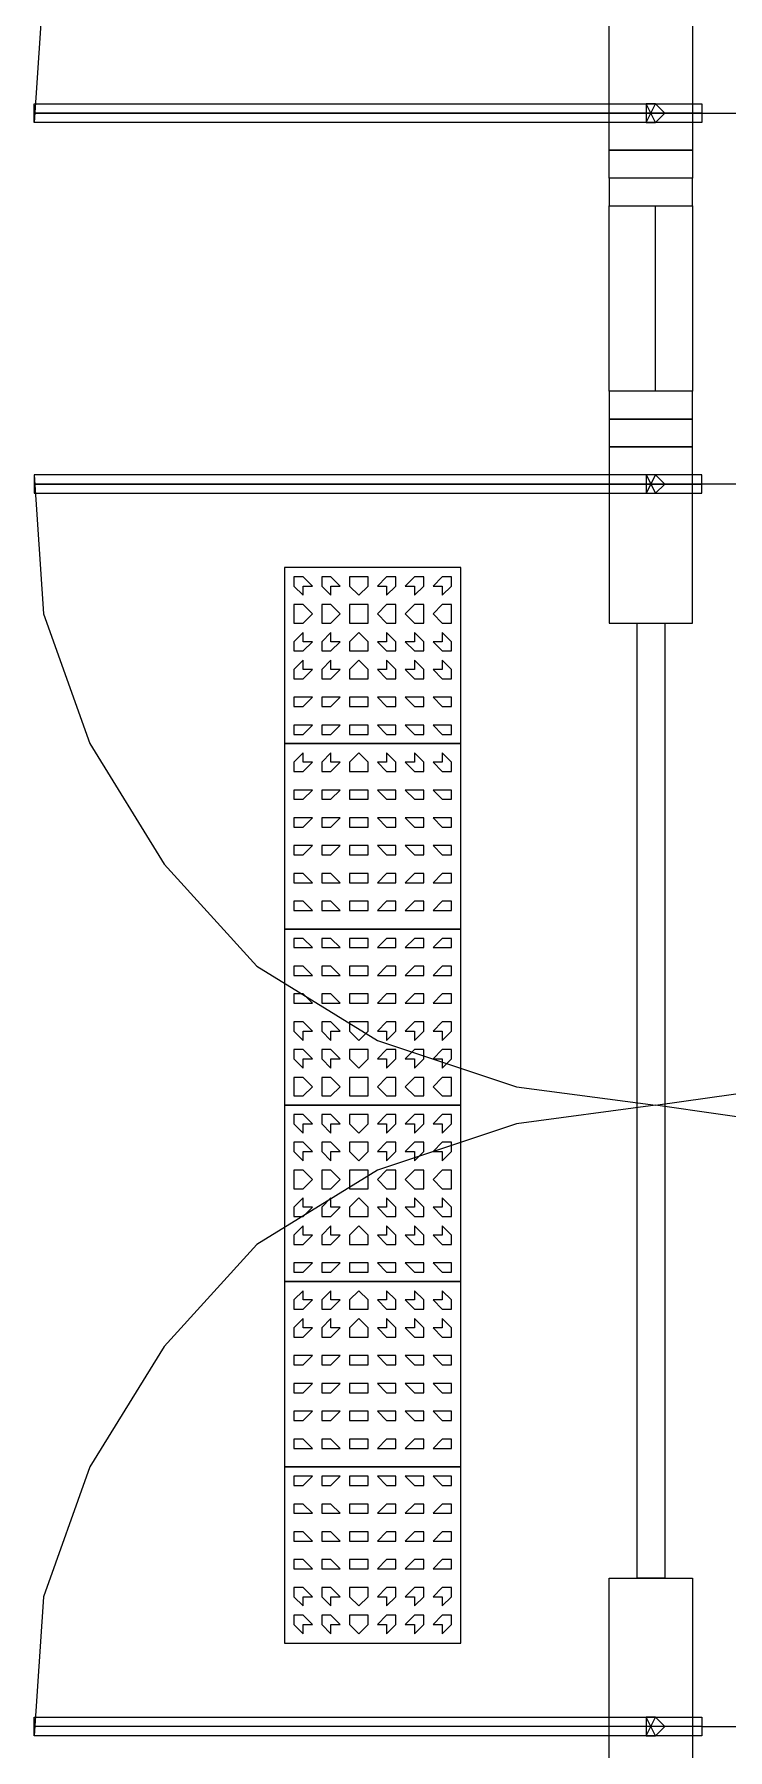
# Model space of a CAD drawing. Header units: millimetres. Extents: x -4011 to 126995, y -1911 to 106700.
# Drawn here: x 87466 to 88629, y 51241 to 54117 of the extents above; entities that cross this region are included whole.
import ezdxf

# ---------------------------------------------------------------- set-up
doc = ezdxf.new("R2010")
doc.units = ezdxf.units.MM
doc.layers.add('PDF_형상', color=7, linetype='Continuous')

msp = doc.modelspace()

# ---------------------------------------------------------------- linework, layer by layer
at = {"layer": 'PDF_형상', "lineweight": 5}
for points in [[(88585.5, 53984.5), (89533.7, 53984.5), (89518.1, 54217.6), (89440.4, 54435.2), (89316.1, 54637.3), (89145.1, 54792.7), (88958.5, 54917.1), (88725.4, 54994.8), (88507.8, 55025.9), (88274.6, 54994.8), (88041.4, 54917.1), (87839.4, 54792.7), (87683.9, 54621.8), (87559.6, 54419.7), (87481.9, 54202.1), (87466.3, 53968.9)], [(87466.3, 53984.5), (88585.5, 53984.5), (87466.3, 53984.5)], [(88507.8, 53968.9), (88492.2, 54000)], [(88492.2, 53968.9), (88507.8, 54000)], [(88507.8, 53518.1), (88430, 53518.1), (88430, 53471.5), (88569.9, 53471.5), (88569.9, 53518.1), (88507.8, 53518.1), (88507.8, 53829), (88569.9, 53829), (88569.9, 53875.6), (88430, 53875.6), (88430, 53829), (88507.8, 53829)], [(87466.3, 53378.2), (87481.9, 53145.1), (87559.6, 52927.5), (87683.9, 52725.4), (87839.4, 52554.4), (88041.4, 52430), (88274.6, 52352.3), (88507.8, 52321.2), (88725.4, 52352.3), (88958.5, 52430), (89145.1, 52554.4), (89316.1, 52709.8), (89440.4, 52911.9), (89518.1, 53129.5), (89533.7, 53362.7), (88585.5, 53362.7)], [(88507.8, 53378.2), (88492.2, 53347.2)], [(88492.2, 53378.2), (88507.8, 53347.2)], [(87466.3, 53362.7), (88585.5, 53362.7), (87466.3, 53362.7)], [(88585.5, 51279.8), (89533.7, 51279.8), (89518.1, 51513), (89440.4, 51730.6), (89316.1, 51932.6), (89145.1, 52088.1), (88958.5, 52212.4), (88725.4, 52290.2), (88507.8, 52321.2), (88274.6, 52290.2), (88041.4, 52212.4), (87839.4, 52088.1), (87683.9, 51917.1), (87559.6, 51715), (87481.9, 51497.4), (87466.3, 51264.2)], [(88507.8, 51264.2), (88492.2, 51295.3)], [(88492.2, 51264.2), (88507.8, 51295.3)]]:
    msp.add_lwpolyline(points, dxfattribs=at)
for points in [[(88569.9, 53922.3), (88430, 53922.3), (88430, 54217.6), (88569.9, 54217.6)], [(87466.3, 54000), (88585.5, 54000), (88585.5, 53968.9), (87466.3, 53968.9)], [(88523.3, 53984.5), (88507.8, 54000), (88492.2, 54000), (88492.2, 53984.5), (88492.2, 53968.9), (88507.8, 53968.9)], [(88430, 53875.6), (88430, 53922.3), (88569.9, 53922.3), (88569.9, 53875.6)], [(88430, 53518.1), (88430, 53829), (88569.9, 53829), (88569.9, 53518.1)], [(88430, 53471.5), (88430, 53424.9), (88569.9, 53424.9), (88569.9, 53471.5)], [(88569.9, 53424.9), (88430, 53424.9), (88430, 53129.5), (88569.9, 53129.5)], [(87466.3, 53347.2), (88585.5, 53347.2), (88585.5, 53378.2), (87466.3, 53378.2)], [(88523.3, 53362.7), (88507.8, 53378.2), (88492.2, 53378.2), (88492.2, 53362.7), (88492.2, 53347.2), (88507.8, 53347.2)], [(88181.3, 52927.5), (88181.3, 53222.8), (87886, 53222.8), (87886, 52927.5)], [(87932.6, 53191.7), (87917.1, 53207.3), (87901.6, 53207.3), (87901.6, 53191.7), (87917.1, 53176.2), (87917.1, 53191.7)], [(87979.3, 53191.7), (87963.7, 53207.3), (87948.2, 53207.3), (87948.2, 53191.7), (87963.7, 53176.2), (87963.7, 53191.7)], [(88025.9, 53191.7), (88025.9, 53207.3), (88010.4, 53207.3), (87994.8, 53207.3), (87994.8, 53191.7), (88010.4, 53176.2)], [(88072.5, 53191.7), (88072.5, 53207.3), (88057, 53207.3), (88041.4, 53191.7), (88057, 53191.7), (88057, 53176.2)], [(88119.2, 53191.7), (88119.2, 53207.3), (88103.6, 53207.3), (88088.1, 53191.7), (88103.6, 53191.7), (88103.6, 53176.2)], [(88165.8, 53191.7), (88165.8, 53207.3), (88150.3, 53207.3), (88134.7, 53191.7), (88150.3, 53191.7), (88150.3, 53176.2)], [(87932.6, 53145.1), (87917.1, 53160.6), (87901.6, 53160.6), (87901.6, 53145.1), (87901.6, 53129.5), (87917.1, 53129.5)], [(87979.3, 53145.1), (87963.7, 53160.6), (87948.2, 53160.6), (87948.2, 53145.1), (87948.2, 53129.5), (87963.7, 53129.5)], [(88025.9, 53145.1), (88025.9, 53160.6), (88010.4, 53160.6), (87994.8, 53160.6), (87994.8, 53145.1), (87994.8, 53129.5), (88010.4, 53129.5), (88025.9, 53129.5)], [(88072.5, 53145.1), (88072.5, 53160.6), (88057, 53160.6), (88041.4, 53145.1), (88057, 53129.5), (88072.5, 53129.5)], [(88119.2, 53145.1), (88119.2, 53160.6), (88103.6, 53160.6), (88088.1, 53145.1), (88103.6, 53129.5), (88119.2, 53129.5)], [(88165.8, 53145.1), (88165.8, 53160.6), (88150.3, 53160.6), (88134.7, 53145.1), (88150.3, 53129.5), (88165.8, 53129.5)], [(87932.6, 53098.4), (87917.1, 53098.4), (87917.1, 53114), (87901.6, 53098.4), (87901.6, 53082.9), (87917.1, 53082.9)], [(87979.3, 53098.4), (87963.7, 53098.4), (87963.7, 53114), (87948.2, 53098.4), (87948.2, 53082.9), (87963.7, 53082.9)], [(88025.9, 53098.4), (88010.4, 53114), (87994.8, 53098.4), (87994.8, 53082.9), (88010.4, 53082.9), (88025.9, 53082.9)], [(88072.5, 53098.4), (88057, 53114), (88057, 53098.4), (88041.4, 53098.4), (88057, 53082.9), (88072.5, 53082.9)], [(88119.2, 53098.4), (88103.6, 53114), (88103.6, 53098.4), (88088.1, 53098.4), (88103.6, 53082.9), (88119.2, 53082.9)], [(88165.8, 53098.4), (88150.3, 53114), (88150.3, 53098.4), (88134.7, 53098.4), (88150.3, 53082.9), (88165.8, 53082.9)], [(88523.3, 51528.5), (88476.7, 51528.5), (88476.7, 53129.5), (88523.3, 53129.5)], [(87932.6, 53051.8), (87917.1, 53051.8), (87917.1, 53067.4), (87901.6, 53051.8), (87901.6, 53036.3), (87917.1, 53036.3)], [(87979.3, 53051.8), (87963.7, 53051.8), (87963.7, 53067.4), (87948.2, 53051.8), (87948.2, 53036.3), (87963.7, 53036.3)], [(88025.9, 53051.8), (88010.4, 53067.4), (87994.8, 53051.8), (87994.8, 53036.3), (88010.4, 53036.3), (88025.9, 53036.3)], [(88072.5, 53051.8), (88057, 53067.4), (88057, 53051.8), (88041.4, 53051.8), (88057, 53036.3), (88072.5, 53036.3)], [(88119.2, 53051.8), (88103.6, 53067.4), (88103.6, 53051.8), (88088.1, 53051.8), (88103.6, 53036.3), (88119.2, 53036.3)], [(88165.8, 53051.8), (88150.3, 53067.4), (88150.3, 53051.8), (88134.7, 53051.8), (88150.3, 53036.3), (88165.8, 53036.3)], [(87932.6, 53005.2), (87917.1, 53005.2), (87901.6, 53005.2), (87901.6, 52989.6), (87917.1, 52989.6)], [(87979.3, 53005.2), (87963.7, 53005.2), (87948.2, 53005.2), (87948.2, 52989.6), (87963.7, 52989.6)], [(88025.9, 53005.2), (88010.4, 53005.2), (87994.8, 53005.2), (87994.8, 52989.6), (88010.4, 52989.6), (88025.9, 52989.6)], [(88072.5, 53005.2), (88057, 53005.2), (88041.4, 53005.2), (88057, 52989.6), (88072.5, 52989.6)], [(88119.2, 53005.2), (88103.6, 53005.2), (88088.1, 53005.2), (88103.6, 52989.6), (88119.2, 52989.6)], [(88165.8, 53005.2), (88150.3, 53005.2), (88134.7, 53005.2), (88150.3, 52989.6), (88165.8, 52989.6)], [(87932.6, 52958.5), (87917.1, 52958.5), (87901.6, 52958.5), (87901.6, 52943), (87917.1, 52943)], [(87979.3, 52958.5), (87963.7, 52958.5), (87948.2, 52958.5), (87948.2, 52943), (87963.7, 52943)], [(88025.9, 52958.5), (88010.4, 52958.5), (87994.8, 52958.5), (87994.8, 52943), (88010.4, 52943), (88025.9, 52943)], [(88072.5, 52958.5), (88057, 52958.5), (88041.4, 52958.5), (88057, 52943), (88072.5, 52943)], [(88119.2, 52958.5), (88103.6, 52958.5), (88088.1, 52958.5), (88103.6, 52943), (88119.2, 52943)], [(88165.8, 52958.5), (88150.3, 52958.5), (88134.7, 52958.5), (88150.3, 52943), (88165.8, 52943)], [(88181.3, 52616.6), (88181.3, 52927.5), (87886, 52927.5), (87886, 52616.6)], [(87932.6, 52896.4), (87917.1, 52896.4), (87917.1, 52911.9), (87901.6, 52896.4), (87901.6, 52880.8), (87917.1, 52880.8)], [(87979.3, 52896.4), (87963.7, 52896.4), (87963.7, 52911.9), (87948.2, 52896.4), (87948.2, 52880.8), (87963.7, 52880.8)], [(88025.9, 52896.4), (88010.4, 52911.9), (87994.8, 52896.4), (87994.8, 52880.8), (88010.4, 52880.8), (88025.9, 52880.8)], [(88072.5, 52896.4), (88057, 52911.9), (88057, 52896.4), (88041.4, 52896.4), (88057, 52880.8), (88072.5, 52880.8)], [(88119.2, 52896.4), (88103.6, 52911.9), (88103.6, 52896.4), (88088.1, 52896.4), (88103.6, 52880.8), (88119.2, 52880.8)], [(88165.8, 52896.4), (88150.3, 52911.9), (88150.3, 52896.4), (88134.7, 52896.4), (88150.3, 52880.8), (88165.8, 52880.8)], [(87932.6, 52849.7), (87917.1, 52849.7), (87901.6, 52849.7), (87901.6, 52834.2), (87917.1, 52834.2)], [(87979.3, 52849.7), (87963.7, 52849.7), (87948.2, 52849.7), (87948.2, 52834.2), (87963.7, 52834.2)], [(88025.9, 52849.7), (88010.4, 52849.7), (87994.8, 52849.7), (87994.8, 52834.2), (88010.4, 52834.2), (88025.9, 52834.2)], [(88072.5, 52849.7), (88057, 52849.7), (88041.4, 52849.7), (88057, 52834.2), (88072.5, 52834.2)], [(88119.2, 52849.7), (88103.6, 52849.7), (88088.1, 52849.7), (88103.6, 52834.2), (88119.2, 52834.2)], [(88165.8, 52849.7), (88150.3, 52849.7), (88134.7, 52849.7), (88150.3, 52834.2), (88165.8, 52834.2)], [(87932.6, 52803.1), (87917.1, 52803.1), (87901.6, 52803.1), (87901.6, 52787.6), (87917.1, 52787.6)], [(87979.3, 52803.1), (87963.7, 52803.1), (87948.2, 52803.1), (87948.2, 52787.6), (87963.7, 52787.6)], [(88025.9, 52803.1), (88010.4, 52803.1), (87994.8, 52803.1), (87994.8, 52787.6), (88010.4, 52787.6), (88025.9, 52787.6)], [(88072.5, 52803.1), (88057, 52803.1), (88041.4, 52803.1), (88057, 52787.6), (88072.5, 52787.6)], [(88119.2, 52803.1), (88103.6, 52803.1), (88088.1, 52803.1), (88103.6, 52787.6), (88119.2, 52787.6)], [(88165.8, 52803.1), (88150.3, 52803.1), (88134.7, 52803.1), (88150.3, 52787.6), (88165.8, 52787.6)], [(87932.6, 52756.5), (87917.1, 52756.5), (87901.6, 52756.5), (87901.6, 52740.9), (87917.1, 52740.9)], [(87979.3, 52756.5), (87963.7, 52756.5), (87948.2, 52756.5), (87948.2, 52740.9), (87963.7, 52740.9)], [(88025.9, 52756.5), (88010.4, 52756.5), (87994.8, 52756.5), (87994.8, 52740.9), (88010.4, 52740.9), (88025.9, 52740.9)], [(88072.5, 52756.5), (88057, 52756.5), (88041.4, 52756.5), (88057, 52740.9), (88072.5, 52740.9)], [(88119.2, 52756.5), (88103.6, 52756.5), (88088.1, 52756.5), (88103.6, 52740.9), (88119.2, 52740.9)], [(88165.8, 52756.5), (88150.3, 52756.5), (88134.7, 52756.5), (88150.3, 52740.9), (88165.8, 52740.9)], [(87932.6, 52694.3), (87917.1, 52709.8), (87901.6, 52709.8), (87901.6, 52694.3), (87917.1, 52694.3)], [(87979.3, 52694.3), (87963.7, 52709.8), (87948.2, 52709.8), (87948.2, 52694.3), (87963.7, 52694.3)], [(88025.9, 52694.3), (88025.9, 52709.8), (88010.4, 52709.8), (87994.8, 52709.8), (87994.8, 52694.3), (88010.4, 52694.3)], [(88072.5, 52694.3), (88072.5, 52709.8), (88057, 52709.8), (88041.4, 52694.3), (88057, 52694.3)], [(88119.2, 52694.3), (88119.2, 52709.8), (88103.6, 52709.8), (88088.1, 52694.3), (88103.6, 52694.3)], [(88165.8, 52694.3), (88165.8, 52709.8), (88150.3, 52709.8), (88134.7, 52694.3), (88150.3, 52694.3)], [(87932.6, 52647.7), (87917.1, 52663.2), (87901.6, 52663.2), (87901.6, 52647.7), (87917.1, 52647.7)], [(87979.3, 52647.7), (87963.7, 52663.2), (87948.2, 52663.2), (87948.2, 52647.7), (87963.7, 52647.7)], [(88025.9, 52647.7), (88025.9, 52663.2), (88010.4, 52663.2), (87994.8, 52663.2), (87994.8, 52647.7), (88010.4, 52647.7)], [(88072.5, 52647.7), (88072.5, 52663.2), (88057, 52663.2), (88041.4, 52647.7), (88057, 52647.7)], [(88119.2, 52647.7), (88119.2, 52663.2), (88103.6, 52663.2), (88088.1, 52647.7), (88103.6, 52647.7)], [(88165.8, 52647.7), (88165.8, 52663.2), (88150.3, 52663.2), (88134.7, 52647.7), (88150.3, 52647.7)], [(88181.3, 52321.2), (88181.3, 52616.6), (87886, 52616.6), (87886, 52321.2)], [(87932.6, 52585.5), (87917.1, 52601), (87901.6, 52601), (87901.6, 52585.5), (87917.1, 52585.5)], [(87979.3, 52585.5), (87963.7, 52601), (87948.2, 52601), (87948.2, 52585.5), (87963.7, 52585.5)], [(88025.9, 52585.5), (88025.9, 52601), (88010.4, 52601), (87994.8, 52601), (87994.8, 52585.5), (88010.4, 52585.5)], [(88072.5, 52585.5), (88072.5, 52601), (88057, 52601), (88041.4, 52585.5), (88057, 52585.5)], [(88119.2, 52585.5), (88119.2, 52601), (88103.6, 52601), (88088.1, 52585.5), (88103.6, 52585.5)], [(88165.8, 52585.5), (88165.8, 52601), (88150.3, 52601), (88134.7, 52585.5), (88150.3, 52585.5)], [(87932.6, 52538.9), (87917.1, 52554.4), (87901.6, 52554.4), (87901.6, 52538.9), (87917.1, 52538.9)], [(87979.3, 52538.9), (87963.7, 52554.4), (87948.2, 52554.4), (87948.2, 52538.9), (87963.7, 52538.9)], [(88025.9, 52538.9), (88025.9, 52554.4), (88010.4, 52554.4), (87994.8, 52554.4), (87994.8, 52538.9), (88010.4, 52538.9)], [(88072.5, 52538.9), (88072.5, 52554.4), (88057, 52554.4), (88041.4, 52538.9), (88057, 52538.9)], [(88119.2, 52538.9), (88119.2, 52554.4), (88103.6, 52554.4), (88088.1, 52538.9), (88103.6, 52538.9)], [(88165.8, 52538.9), (88165.8, 52554.4), (88150.3, 52554.4), (88134.7, 52538.9), (88150.3, 52538.9)], [(87932.6, 52492.2), (87917.1, 52507.8), (87901.6, 52507.8), (87901.6, 52492.2), (87917.1, 52492.2)], [(87979.3, 52492.2), (87963.7, 52507.8), (87948.2, 52507.8), (87948.2, 52492.2), (87963.7, 52492.2)], [(88025.9, 52492.2), (88025.9, 52507.8), (88010.4, 52507.8), (87994.8, 52507.8), (87994.8, 52492.2), (88010.4, 52492.2)], [(88072.5, 52492.2), (88072.5, 52507.8), (88057, 52507.8), (88041.4, 52492.2), (88057, 52492.2)], [(88119.2, 52492.2), (88119.2, 52507.8), (88103.6, 52507.8), (88088.1, 52492.2), (88103.6, 52492.2)], [(88165.8, 52492.2), (88165.8, 52507.8), (88150.3, 52507.8), (88134.7, 52492.2), (88150.3, 52492.2)], [(87932.6, 52445.6), (87917.1, 52461.1), (87901.6, 52461.1), (87901.6, 52445.6), (87917.1, 52430), (87917.1, 52445.6)], [(87979.3, 52445.6), (87963.7, 52461.1), (87948.2, 52461.1), (87948.2, 52445.6), (87963.7, 52430), (87963.7, 52445.6)], [(88025.9, 52445.6), (88025.9, 52461.1), (88010.4, 52461.1), (87994.8, 52461.1), (87994.8, 52445.6), (88010.4, 52430)], [(88072.5, 52445.6), (88072.5, 52461.1), (88057, 52461.1), (88041.4, 52445.6), (88057, 52445.6), (88057, 52430)], [(88119.2, 52445.6), (88119.2, 52461.1), (88103.6, 52461.1), (88088.1, 52445.6), (88103.6, 52445.6), (88103.6, 52430)], [(88165.8, 52445.6), (88165.8, 52461.1), (88150.3, 52461.1), (88134.7, 52445.6), (88150.3, 52445.6), (88150.3, 52430)], [(87932.6, 52399), (87917.1, 52414.5), (87901.6, 52414.5), (87901.6, 52399), (87917.1, 52383.4), (87917.1, 52399)], [(87979.3, 52399), (87963.7, 52414.5), (87948.2, 52414.5), (87948.2, 52399), (87963.7, 52383.4), (87963.7, 52399)], [(88025.9, 52399), (88025.9, 52414.5), (88010.4, 52414.5), (87994.8, 52414.5), (87994.8, 52399), (88010.4, 52383.4)], [(88072.5, 52399), (88072.5, 52414.5), (88057, 52414.5), (88041.4, 52399), (88057, 52399), (88057, 52383.4)], [(88119.2, 52399), (88119.2, 52414.5), (88103.6, 52414.5), (88088.1, 52399), (88103.6, 52399), (88103.6, 52383.4)], [(88165.8, 52399), (88165.8, 52414.5), (88150.3, 52414.5), (88134.7, 52399), (88150.3, 52399), (88150.3, 52383.4)], [(87932.6, 52352.3), (87917.1, 52367.9), (87901.6, 52367.9), (87901.6, 52352.3), (87901.6, 52336.8), (87917.1, 52336.8)], [(87979.3, 52352.3), (87963.7, 52367.9), (87948.2, 52367.9), (87948.2, 52352.3), (87948.2, 52336.8), (87963.7, 52336.8)], [(88025.9, 52352.3), (88025.9, 52367.9), (88010.4, 52367.9), (87994.8, 52367.9), (87994.8, 52352.3), (87994.8, 52336.8), (88010.4, 52336.8), (88025.9, 52336.8)], [(88072.5, 52352.3), (88072.5, 52367.9), (88057, 52367.9), (88041.4, 52352.3), (88057, 52336.8), (88072.5, 52336.8)], [(88119.2, 52352.3), (88119.2, 52367.9), (88103.6, 52367.9), (88088.1, 52352.3), (88103.6, 52336.8), (88119.2, 52336.8)], [(88165.8, 52352.3), (88165.8, 52367.9), (88150.3, 52367.9), (88134.7, 52352.3), (88150.3, 52336.8), (88165.8, 52336.8)], [(88181.3, 52025.9), (88181.3, 52321.2), (87886, 52321.2), (87886, 52025.9)], [(87932.6, 52290.2), (87917.1, 52305.7), (87901.6, 52305.7), (87901.6, 52290.2), (87917.1, 52274.6), (87917.1, 52290.2)], [(87979.3, 52290.2), (87963.7, 52305.7), (87948.2, 52305.7), (87948.2, 52290.2), (87963.7, 52274.6), (87963.7, 52290.2)], [(88025.9, 52290.2), (88025.9, 52305.7), (88010.4, 52305.7), (87994.8, 52305.7), (87994.8, 52290.2), (88010.4, 52274.6)], [(88072.5, 52290.2), (88072.5, 52305.7), (88057, 52305.7), (88041.4, 52290.2), (88057, 52290.2), (88057, 52274.6)], [(88119.2, 52290.2), (88119.2, 52305.7), (88103.6, 52305.7), (88088.1, 52290.2), (88103.6, 52290.2), (88103.6, 52274.6)], [(88165.8, 52290.2), (88165.8, 52305.7), (88150.3, 52305.7), (88134.7, 52290.2), (88150.3, 52290.2), (88150.3, 52274.6)], [(87932.6, 52243.5), (87917.1, 52259.1), (87901.6, 52259.1), (87901.6, 52243.5), (87917.1, 52228), (87917.1, 52243.5)], [(87979.3, 52243.5), (87963.7, 52259.1), (87948.2, 52259.1), (87948.2, 52243.5), (87963.7, 52228), (87963.7, 52243.5)], [(88025.9, 52243.5), (88025.9, 52259.1), (88010.4, 52259.1), (87994.8, 52259.1), (87994.8, 52243.5), (88010.4, 52228)], [(88072.5, 52243.5), (88072.5, 52259.1), (88057, 52259.1), (88041.4, 52243.5), (88057, 52243.5), (88057, 52228)], [(88119.2, 52243.5), (88119.2, 52259.1), (88103.6, 52259.1), (88088.1, 52243.5), (88103.6, 52243.5), (88103.6, 52228)], [(88165.8, 52243.5), (88165.8, 52259.1), (88150.3, 52259.1), (88134.7, 52243.5), (88150.3, 52243.5), (88150.3, 52228)], [(87932.6, 52196.9), (87917.1, 52212.4), (87901.6, 52212.4), (87901.6, 52196.9), (87901.6, 52181.3), (87917.1, 52181.3)], [(87979.3, 52196.9), (87963.7, 52212.4), (87948.2, 52212.4), (87948.2, 52196.9), (87948.2, 52181.3), (87963.7, 52181.3)], [(88025.9, 52196.9), (88025.9, 52212.4), (88010.4, 52212.4), (87994.8, 52212.4), (87994.8, 52196.9), (87994.8, 52181.3), (88010.4, 52181.3), (88025.9, 52181.3)], [(88072.5, 52196.9), (88072.5, 52212.4), (88057, 52212.4), (88041.4, 52196.9), (88057, 52181.3), (88072.5, 52181.3)], [(88119.2, 52196.9), (88119.2, 52212.4), (88103.6, 52212.4), (88088.1, 52196.9), (88103.6, 52181.3), (88119.2, 52181.3)], [(88165.8, 52196.9), (88165.8, 52212.4), (88150.3, 52212.4), (88134.7, 52196.9), (88150.3, 52181.3), (88165.8, 52181.3)], [(87932.6, 52150.3), (87917.1, 52150.3), (87917.1, 52165.8), (87901.6, 52150.3), (87901.6, 52134.7), (87917.1, 52134.7)], [(87979.3, 52150.3), (87963.7, 52150.3), (87963.7, 52165.8), (87948.2, 52150.3), (87948.2, 52134.7), (87963.7, 52134.7)], [(88025.9, 52150.3), (88010.4, 52165.8), (87994.8, 52150.3), (87994.8, 52134.7), (88010.4, 52134.7), (88025.9, 52134.7)], [(88072.5, 52150.3), (88057, 52165.8), (88057, 52150.3), (88041.4, 52150.3), (88057, 52134.7), (88072.5, 52134.7)], [(88119.2, 52150.3), (88103.6, 52165.8), (88103.6, 52150.3), (88088.1, 52150.3), (88103.6, 52134.7), (88119.2, 52134.7)], [(88165.8, 52150.3), (88150.3, 52165.8), (88150.3, 52150.3), (88134.7, 52150.3), (88150.3, 52134.7), (88165.8, 52134.7)], [(87932.6, 52103.6), (87917.1, 52103.6), (87917.1, 52119.2), (87901.6, 52103.6), (87901.6, 52088.1), (87917.1, 52088.1)], [(87979.3, 52103.6), (87963.7, 52103.6), (87963.7, 52119.2), (87948.2, 52103.6), (87948.2, 52088.1), (87963.7, 52088.1)], [(88025.9, 52103.6), (88010.4, 52119.2), (87994.8, 52103.6), (87994.8, 52088.1), (88010.4, 52088.1), (88025.9, 52088.1)], [(88072.5, 52103.6), (88057, 52119.2), (88057, 52103.6), (88041.4, 52103.6), (88057, 52088.1), (88072.5, 52088.1)], [(88119.2, 52103.6), (88103.6, 52119.2), (88103.6, 52103.6), (88088.1, 52103.6), (88103.6, 52088.1), (88119.2, 52088.1)], [(88165.8, 52103.6), (88150.3, 52119.2), (88150.3, 52103.6), (88134.7, 52103.6), (88150.3, 52088.1), (88165.8, 52088.1)], [(87932.6, 52057), (87917.1, 52057), (87901.6, 52057), (87901.6, 52041.4), (87917.1, 52041.4)], [(87979.3, 52057), (87963.7, 52057), (87948.2, 52057), (87948.2, 52041.4), (87963.7, 52041.4)], [(88025.9, 52057), (88010.4, 52057), (87994.8, 52057), (87994.8, 52041.4), (88010.4, 52041.4), (88025.9, 52041.4)], [(88072.5, 52057), (88057, 52057), (88041.4, 52057), (88057, 52041.4), (88072.5, 52041.4)], [(88119.2, 52057), (88103.6, 52057), (88088.1, 52057), (88103.6, 52041.4), (88119.2, 52041.4)], [(88165.8, 52057), (88150.3, 52057), (88134.7, 52057), (88150.3, 52041.4), (88165.8, 52041.4)], [(88181.3, 51715), (88181.3, 52025.9), (87886, 52025.9), (87886, 51715)], [(87932.6, 51994.8), (87917.1, 51994.8), (87917.1, 52010.4), (87901.6, 51994.8), (87901.6, 51979.3), (87917.1, 51979.3)], [(87979.3, 51994.8), (87963.7, 51994.8), (87963.7, 52010.4), (87948.2, 51994.8), (87948.2, 51979.3), (87963.7, 51979.3)], [(88025.9, 51994.8), (88010.4, 52010.4), (87994.8, 51994.8), (87994.8, 51979.3), (88010.4, 51979.3), (88025.9, 51979.3)], [(88072.5, 51994.8), (88057, 52010.4), (88057, 51994.8), (88041.4, 51994.8), (88057, 51979.3), (88072.5, 51979.3)], [(88119.2, 51994.8), (88103.6, 52010.4), (88103.6, 51994.8), (88088.1, 51994.8), (88103.6, 51979.3), (88119.2, 51979.3)], [(88165.8, 51994.8), (88150.3, 52010.4), (88150.3, 51994.8), (88134.7, 51994.8), (88150.3, 51979.3), (88165.8, 51979.3)], [(87932.6, 51948.2), (87917.1, 51948.2), (87917.1, 51963.7), (87901.6, 51948.2), (87901.6, 51932.6), (87917.1, 51932.6)], [(87979.3, 51948.2), (87963.7, 51948.2), (87963.7, 51963.7), (87948.2, 51948.2), (87948.2, 51932.6), (87963.7, 51932.6)], [(88025.9, 51948.2), (88010.4, 51963.7), (87994.8, 51948.2), (87994.8, 51932.6), (88010.4, 51932.6), (88025.9, 51932.6)], [(88072.5, 51948.2), (88057, 51963.7), (88057, 51948.2), (88041.4, 51948.2), (88057, 51932.6), (88072.5, 51932.6)], [(88119.2, 51948.2), (88103.6, 51963.7), (88103.6, 51948.2), (88088.1, 51948.2), (88103.6, 51932.6), (88119.2, 51932.6)], [(88165.8, 51948.2), (88150.3, 51963.7), (88150.3, 51948.2), (88134.7, 51948.2), (88150.3, 51932.6), (88165.8, 51932.6)], [(87932.6, 51901.6), (87917.1, 51901.6), (87901.6, 51901.6), (87901.6, 51886), (87917.1, 51886)], [(87979.3, 51901.6), (87963.7, 51901.6), (87948.2, 51901.6), (87948.2, 51886), (87963.7, 51886)], [(88025.9, 51901.6), (88010.4, 51901.6), (87994.8, 51901.6), (87994.8, 51886), (88010.4, 51886), (88025.9, 51886)], [(88072.5, 51901.6), (88057, 51901.6), (88041.4, 51901.6), (88057, 51886), (88072.5, 51886)], [(88119.2, 51901.6), (88103.6, 51901.6), (88088.1, 51901.6), (88103.6, 51886), (88119.2, 51886)], [(88165.8, 51901.6), (88150.3, 51901.6), (88134.7, 51901.6), (88150.3, 51886), (88165.8, 51886)], [(87932.6, 51854.9), (87917.1, 51854.9), (87901.6, 51854.9), (87901.6, 51839.4), (87917.1, 51839.4)], [(87979.3, 51854.9), (87963.7, 51854.9), (87948.2, 51854.9), (87948.2, 51839.4), (87963.7, 51839.4)], [(88025.9, 51854.9), (88010.4, 51854.9), (87994.8, 51854.9), (87994.8, 51839.4), (88010.4, 51839.4), (88025.9, 51839.4)], [(88072.5, 51854.9), (88057, 51854.9), (88041.4, 51854.9), (88057, 51839.4), (88072.5, 51839.4)], [(88119.2, 51854.9), (88103.6, 51854.9), (88088.1, 51854.9), (88103.6, 51839.4), (88119.2, 51839.4)], [(88165.8, 51854.9), (88150.3, 51854.9), (88134.7, 51854.9), (88150.3, 51839.4), (88165.8, 51839.4)], [(87932.6, 51808.3), (87917.1, 51808.3), (87901.6, 51808.3), (87901.6, 51792.7), (87917.1, 51792.7)], [(87979.3, 51808.3), (87963.7, 51808.3), (87948.2, 51808.3), (87948.2, 51792.7), (87963.7, 51792.7)], [(88025.9, 51808.3), (88010.4, 51808.3), (87994.8, 51808.3), (87994.8, 51792.7), (88010.4, 51792.7), (88025.9, 51792.7)], [(88072.5, 51808.3), (88057, 51808.3), (88041.4, 51808.3), (88057, 51792.7), (88072.5, 51792.7)], [(88119.2, 51808.3), (88103.6, 51808.3), (88088.1, 51808.3), (88103.6, 51792.7), (88119.2, 51792.7)], [(88165.8, 51808.3), (88150.3, 51808.3), (88134.7, 51808.3), (88150.3, 51792.7), (88165.8, 51792.7)], [(87932.6, 51746.1), (87917.1, 51761.7), (87901.6, 51761.7), (87901.6, 51746.1), (87917.1, 51746.1)], [(87979.3, 51746.1), (87963.7, 51761.7), (87948.2, 51761.7), (87948.2, 51746.1), (87963.7, 51746.1)], [(88025.9, 51746.1), (88025.9, 51761.7), (88010.4, 51761.7), (87994.8, 51761.7), (87994.8, 51746.1), (88010.4, 51746.1)], [(88072.5, 51746.1), (88072.5, 51761.7), (88057, 51761.7), (88041.4, 51746.1), (88057, 51746.1)], [(88119.2, 51746.1), (88119.2, 51761.7), (88103.6, 51761.7), (88088.1, 51746.1), (88103.6, 51746.1)], [(88165.8, 51746.1), (88165.8, 51761.7), (88150.3, 51761.7), (88134.7, 51746.1), (88150.3, 51746.1)], [(88181.3, 51419.7), (88181.3, 51715), (87886, 51715), (87886, 51419.7)], [(87932.6, 51699.5), (87917.1, 51699.5), (87901.6, 51699.5), (87901.6, 51683.9), (87917.1, 51683.9)], [(87979.3, 51699.5), (87963.7, 51699.5), (87948.2, 51699.5), (87948.2, 51683.9), (87963.7, 51683.9)], [(88025.9, 51699.5), (88010.4, 51699.5), (87994.8, 51699.5), (87994.8, 51683.9), (88010.4, 51683.9), (88025.9, 51683.9)], [(88072.5, 51699.5), (88057, 51699.5), (88041.4, 51699.5), (88057, 51683.9), (88072.5, 51683.9)], [(88119.2, 51699.5), (88103.6, 51699.5), (88088.1, 51699.5), (88103.6, 51683.9), (88119.2, 51683.9)], [(88165.8, 51699.5), (88150.3, 51699.5), (88134.7, 51699.5), (88150.3, 51683.9), (88165.8, 51683.9)], [(87932.6, 51637.3), (87917.1, 51652.8), (87901.6, 51652.8), (87901.6, 51637.3), (87917.1, 51637.3)], [(87979.3, 51637.3), (87963.7, 51652.8), (87948.2, 51652.8), (87948.2, 51637.3), (87963.7, 51637.3)], [(88025.9, 51637.3), (88025.9, 51652.8), (88010.4, 51652.8), (87994.8, 51652.8), (87994.8, 51637.3), (88010.4, 51637.3)], [(88072.5, 51637.3), (88072.5, 51652.8), (88057, 51652.8), (88041.4, 51637.3), (88057, 51637.3)], [(88119.2, 51637.3), (88119.2, 51652.8), (88103.6, 51652.8), (88088.1, 51637.3), (88103.6, 51637.3)], [(88165.8, 51637.3), (88165.8, 51652.8), (88150.3, 51652.8), (88134.7, 51637.3), (88150.3, 51637.3)], [(87932.6, 51590.7), (87917.1, 51606.2), (87901.6, 51606.2), (87901.6, 51590.7), (87917.1, 51590.7)], [(87979.3, 51590.7), (87963.7, 51606.2), (87948.2, 51606.2), (87948.2, 51590.7), (87963.7, 51590.7)], [(88025.9, 51590.7), (88025.9, 51606.2), (88010.4, 51606.2), (87994.8, 51606.2), (87994.8, 51590.7), (88010.4, 51590.7)], [(88072.5, 51590.7), (88072.5, 51606.2), (88057, 51606.2), (88041.4, 51590.7), (88057, 51590.7)], [(88119.2, 51590.7), (88119.2, 51606.2), (88103.6, 51606.2), (88088.1, 51590.7), (88103.6, 51590.7)], [(88165.8, 51590.7), (88165.8, 51606.2), (88150.3, 51606.2), (88134.7, 51590.7), (88150.3, 51590.7)], [(87932.6, 51544), (87917.1, 51559.6), (87901.6, 51559.6), (87901.6, 51544), (87917.1, 51544)], [(87979.3, 51544), (87963.7, 51559.6), (87948.2, 51559.6), (87948.2, 51544), (87963.7, 51544)], [(88025.9, 51544), (88025.9, 51559.6), (88010.4, 51559.6), (87994.8, 51559.6), (87994.8, 51544), (88010.4, 51544)], [(88072.5, 51544), (88072.5, 51559.6), (88057, 51559.6), (88041.4, 51544), (88057, 51544)], [(88119.2, 51544), (88119.2, 51559.6), (88103.6, 51559.6), (88088.1, 51544), (88103.6, 51544)], [(88165.8, 51544), (88165.8, 51559.6), (88150.3, 51559.6), (88134.7, 51544), (88150.3, 51544)], [(87932.6, 51497.4), (87917.1, 51513), (87901.6, 51513), (87901.6, 51497.4), (87917.1, 51481.9), (87917.1, 51497.4)], [(87979.3, 51497.4), (87963.7, 51513), (87948.2, 51513), (87948.2, 51497.4), (87963.7, 51481.9), (87963.7, 51497.4)], [(88025.9, 51497.4), (88025.9, 51513), (88010.4, 51513), (87994.8, 51513), (87994.8, 51497.4), (88010.4, 51481.9)], [(88072.5, 51497.4), (88072.5, 51513), (88057, 51513), (88041.4, 51497.4), (88057, 51497.4), (88057, 51481.9)], [(88119.2, 51497.4), (88119.2, 51513), (88103.6, 51513), (88088.1, 51497.4), (88103.6, 51497.4), (88103.6, 51481.9)], [(88165.8, 51497.4), (88165.8, 51513), (88150.3, 51513), (88134.7, 51497.4), (88150.3, 51497.4), (88150.3, 51481.9)], [(88569.9, 51217.6), (88430, 51217.6), (88430, 51528.5), (88569.9, 51528.5)], [(87932.6, 51450.8), (87917.1, 51466.3), (87901.6, 51466.3), (87901.6, 51450.8), (87917.1, 51435.2), (87917.1, 51450.8)], [(87979.3, 51450.8), (87963.7, 51466.3), (87948.2, 51466.3), (87948.2, 51450.8), (87963.7, 51435.2), (87963.7, 51450.8)], [(88025.9, 51450.8), (88025.9, 51466.3), (88010.4, 51466.3), (87994.8, 51466.3), (87994.8, 51450.8), (88010.4, 51435.2)], [(88072.5, 51450.8), (88072.5, 51466.3), (88057, 51466.3), (88041.4, 51450.8), (88057, 51450.8), (88057, 51435.2)], [(88119.2, 51450.8), (88119.2, 51466.3), (88103.6, 51466.3), (88088.1, 51450.8), (88103.6, 51450.8), (88103.6, 51435.2)], [(88165.8, 51450.8), (88165.8, 51466.3), (88150.3, 51466.3), (88134.7, 51450.8), (88150.3, 51450.8), (88150.3, 51435.2)], [(87466.3, 51295.3), (88585.5, 51295.3), (88585.5, 51279.8), (87466.3, 51279.8), (87466.3, 51295.3), (88585.5, 51295.3), (88585.5, 51264.2), (87466.3, 51264.2)], [(88523.3, 51279.8), (88507.8, 51295.3), (88492.2, 51295.3), (88492.2, 51279.8), (88492.2, 51264.2), (88507.8, 51264.2)]]:
    msp.add_lwpolyline(points, close=True, dxfattribs=at)

doc.saveas('drawing.dxf')
